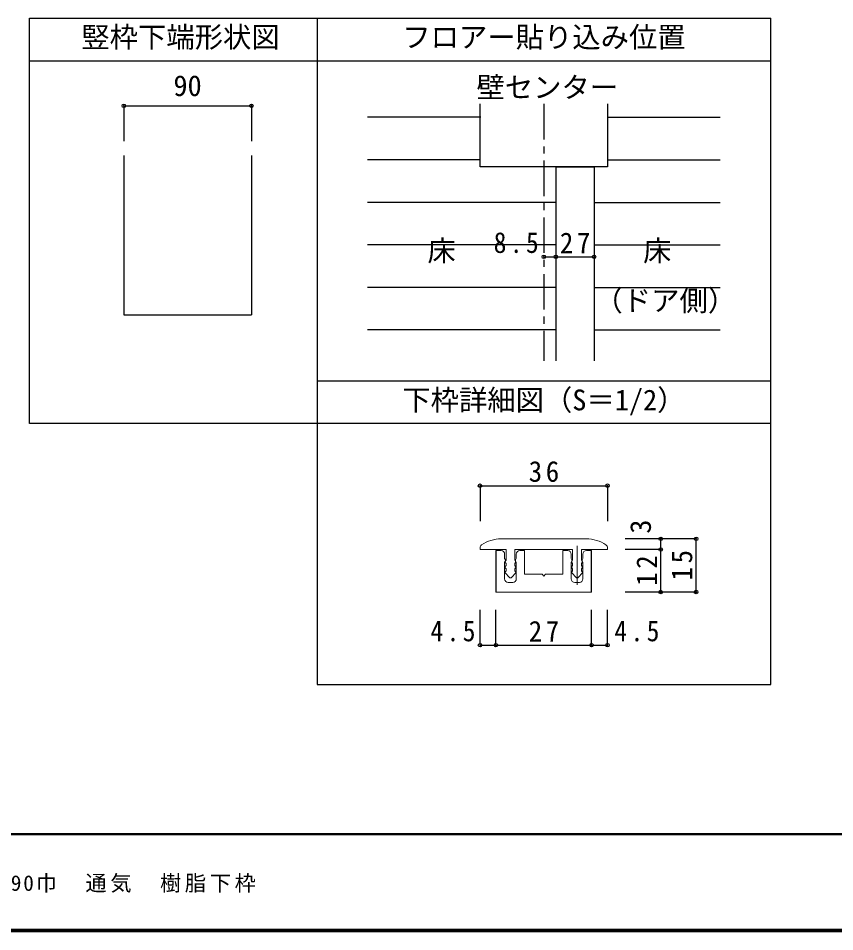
# Model space of a CAD drawing. Units: millimetres at full size, sheet at 1:5, with parts at other scales. Extents: x -973 to 977, y -718 to 696.
# Drawn here: x -579 to -3, y -701 to -56 of the extents above; entities that cross this region are included whole.
import ezdxf
from ezdxf.enums import TextEntityAlignment as Align

# ---------------------------------------------------------------- set-up
doc = ezdxf.new("R2010")
doc.units = ezdxf.units.MM
doc.header["$LTSCALE"] = 5
doc.header["$PDMODE"] = 32
doc.header["$PDSIZE"] = 2.5
doc.linetypes.add('CHAIN1', pattern=[8, 5, -1, 1, -1])
for name, color, linetype in [('0-1_通り芯', 4, 'CHAIN1'), ('0-3_仕上げ', 7, 'Continuous'), ('0-4_枠', 3, 'Continuous'), ('0-A_文字', 7, 'Continuous'), ('0-B_寸法', 7, 'Continuous'), ('1-B_寸法', 7, 'Continuous'), ('F-1_枠', 6, 'Continuous'), ('F-A_文字', 7, 'Continuous')]:
    doc.layers.add(name, color=color, linetype=linetype)
doc.layers.add('1-7_金物', color=7, linetype='Continuous', lineweight=18)
doc.styles.add('ＭＳ ゴシック', font='')
doc.styles.get('ＭＳ ゴシック').set_extended_font_data('MS Gothic')

msp = doc.modelspace()

# ---------------------------------------------------------------- linework, layer by layer
at = {"layer": '0-1_通り芯'}
msp.add_line((-208.511, -116.931), (-208.511, -298.154), dxfattribs=at)
at = {"layer": '0-3_仕上げ'}
msp.add_line((-163.511, -116.931), (-163.511, -161.372), dxfattribs=at)
at = {"layer": '0-3_仕上げ', "color": 4}
for p, q in [((-253.011, -126.372), (-333.011, -126.372)), ((-163.511, -126.372), (-84.011, -126.372)), ((-253.511, -156.372), (-333.011, -156.372)), ((-163.511, -156.372), (-84.011, -156.372)), ((-200.011, -186.372), (-333.011, -186.372)), ((-173.011, -186.372), (-84.011, -186.372)), ((-200.011, -216.372), (-333.011, -216.372)), ((-173.011, -216.372), (-84.011, -216.372)), ((-200.011, -246.372), (-333.011, -246.372)), ((-173.011, -246.372), (-84.011, -246.372)), ((-200.011, -276.372), (-333.011, -276.372)), ((-173.011, -276.372), (-84.011, -276.372))]:
    msp.add_line(p, q, dxfattribs=at)
at = {"layer": '0-3_仕上げ'}
msp.add_lwpolyline([(-163.511, -161.372), (-253.511, -161.372), (-253.511, -116.931)], dxfattribs=at)
at = {"layer": '0-4_枠'}
for p, q in [((-571.378, -56.5), (-368.347, -56.5)), ((-571.378, -342.448), (-571.378, -56.5)), ((-368.347, -56.5), (-368.347, -342.448)), ((-571.378, -86.5), (-368.347, -86.5)), ((-504.863, -153.266), (-504.863, -265.686)), ((-414.863, -153.266), (-414.863, -265.686)), ((-504.863, -265.686), (-414.863, -265.686)), ((-368.347, -342.448), (-571.378, -342.448))]:
    msp.add_line(p, q, dxfattribs=at)
at = {"layer": '0-4_枠', "color": 4}
for p, q in [((-504.863, -118.266), (-504.863, -143.266)), ((-504.863, -118.266), (-414.863, -118.266)), ((-414.863, -118.266), (-414.863, -143.266))]:
    msp.add_line(p, q, dxfattribs=at)
at = {"layer": '0-4_枠', "color": 7}
msp.add_line((-200.011, -161.372), (-200.011, -298.154), dxfattribs=at)
msp.add_lwpolyline([(-200.011, -161.372), (-173.011, -161.372), (-173.011, -298.154)], dxfattribs=at)
for p in [(-504.863, -118.266), (-414.863, -118.266)]:
    msp.add_point(p, dxfattribs=at)
at = {"layer": '0-A_文字', "color": 3}
for p, q in [((-368.347, -56.5), (-48.347, -56.5)), ((-48.347, -526.5), (-48.347, -56.5)), ((-368.347, -86.5), (-48.347, -86.5)), ((-48.347, -312.448), (-368.347, -312.448)), ((-48.347, -342.448), (-368.347, -342.448))]:
    msp.add_line(p, q, dxfattribs=at)
msp.add_lwpolyline([(-368.347, -56.5), (-368.347, -526.5), (-48.347, -526.5)], dxfattribs=at)
at = {"layer": '0-B_寸法', "color": 4}
for p, q in [((-208.511, -224.763), (-200.011, -224.763)), ((-200.011, -224.763), (-173.011, -224.763))]:
    msp.add_line(p, q, dxfattribs=at)
at = {"layer": '0-B_寸法'}
for p in [(-208.511, -224.763), (-200.011, -224.763), (-173.011, -224.763)]:
    msp.add_point(p, dxfattribs=at)
at = {"layer": '1-7_金物'}
for p, q in [((-238.511, -423.703), (-178.511, -423.703)), ((-253.511, -431.203), (-253.511, -429.995)), ((-253.511, -431.203), (-235.136, -431.203)), ((-235.136, -438.703), (-235.136, -431.203)), ((-228.886, -438.703), (-228.886, -431.203)), ((-228.886, -431.203), (-188.136, -431.203)), ((-188.136, -438.703), (-188.136, -431.203)), ((-181.886, -438.703), (-181.886, -431.203)), ((-181.886, -431.203), (-163.511, -431.203)), ((-163.511, -431.203), (-163.511, -429.995)), ((-242.011, -431.953), (-242.011, -461.203)), ((-236.136, -437.578), (-236.136, -434.453)), ((-236.136, -437.578), (-235.618, -438.442)), ((-227.886, -437.578), (-228.404, -438.442)), ((-227.886, -437.578), (-227.886, -434.453)), ((-225.386, -431.953), (-222.011, -431.953)), ((-222.011, -431.953), (-222.011, -448.703)), ((-191.636, -431.953), (-195.011, -431.953)), ((-195.011, -431.953), (-195.011, -448.703)), ((-189.136, -437.578), (-189.136, -434.453)), ((-189.136, -437.578), (-188.618, -438.442)), ((-180.886, -437.578), (-181.404, -438.442)), ((-180.886, -437.578), (-180.886, -434.453)), ((-178.386, -431.953), (-174.761, -431.953)), ((-175.011, -431.953), (-175.011, -461.203)), ((-174.761, -431.953), (-174.761, -461.203)), ((-236.136, -440.078), (-235.618, -439.214)), ((-236.136, -451.953), (-236.136, -440.078)), ((-235.136, -438.703), (-235.654, -439.567)), ((-235.136, -442.453), (-235.654, -443.317)), ((-235.136, -444.953), (-235.654, -444.089)), ((-228.886, -438.703), (-228.368, -439.567)), ((-228.886, -441.203), (-228.368, -440.339)), ((-228.886, -442.453), (-228.886, -441.203)), ((-228.886, -442.453), (-228.368, -443.317)), ((-228.886, -444.953), (-228.368, -444.089)), ((-227.886, -440.078), (-228.404, -439.214)), ((-227.886, -451.953), (-227.886, -440.078)), ((-189.136, -440.078), (-188.618, -439.214)), ((-189.136, -451.953), (-189.136, -440.078)), ((-188.136, -438.703), (-188.654, -439.567)), ((-188.136, -441.203), (-188.654, -440.339)), ((-188.136, -442.453), (-188.654, -443.317)), ((-188.136, -444.953), (-188.654, -444.089)), ((-188.136, -442.453), (-188.136, -441.203)), ((-181.886, -438.703), (-181.368, -439.567)), ((-181.886, -442.453), (-181.368, -443.317)), ((-181.886, -444.953), (-181.368, -444.089)), ((-180.886, -440.078), (-181.404, -439.214)), ((-180.886, -451.953), (-180.886, -440.078)), ((-235.136, -446.203), (-235.654, -447.067)), ((-232.928, -450.803), (-235.561, -447.963)), ((-235.136, -444.953), (-235.136, -446.203)), ((-231.094, -450.803), (-228.461, -447.963)), ((-228.886, -446.203), (-228.886, -444.953)), ((-228.886, -446.203), (-228.368, -447.067)), ((-209.761, -448.703), (-222.011, -448.703)), ((-208.511, -449.953), (-209.761, -448.703)), ((-208.511, -449.953), (-207.261, -448.703)), ((-195.011, -448.703), (-207.261, -448.703)), ((-188.136, -446.203), (-188.654, -447.067)), ((-185.928, -450.803), (-188.561, -447.963)), ((-188.136, -446.203), (-188.136, -444.953)), ((-184.094, -450.803), (-181.461, -447.963)), ((-181.886, -444.953), (-181.886, -446.203)), ((-181.886, -446.203), (-181.368, -447.067)), ((-230.386, -454.453), (-233.636, -454.453)), ((-186.636, -454.453), (-183.386, -454.453)), ((-174.761, -461.203), (-242.261, -461.203))]:
    msp.add_line(p, q, dxfattribs=at)
at = {"layer": '1-7_金物', "color": 4}
msp.add_line((-185.011, -428.703), (-185.011, -456.056), dxfattribs=at)
at = {"layer": '1-7_金物'}
for points in [[(-238.636, -431.953), (-242.261, -431.953), (-242.261, -461.203)], [(-235.136, -442.453), (-235.136, -441.203), (-235.654, -440.339)], [(-181.886, -442.453), (-181.886, -441.203), (-181.368, -440.339)]]:
    msp.add_lwpolyline(points, dxfattribs=at)
for centre, radius, start, end in [((-238.511, -448.703), 25, 90, 123.74899), ((-178.511, -448.703), 25, 56.25101, 90), ((-251.011, -429.995), 2.5, 123.74899, 180), ((-166.011, -429.995), 2.5, 0, 56.25101), ((-238.636, -434.453), 2.5, 0, 90), ((-225.386, -434.453), 2.5, 90, 180), ((-191.636, -434.453), 2.5, 0, 90), ((-178.386, -434.453), 2.5, 90, 180), ((-235.011, -439.953), 0.75, 149.05365, 210.94635), ((-235.011, -443.703), 0.75, 149.05365, 210.94635), ((-236.261, -438.828), 0.75, 329.05368, 30.94635), ((-227.761, -438.828), 0.75, 149.05365, 210.94632), ((-229.011, -439.953), 0.75, 329.05365, 30.94632), ((-229.011, -443.703), 0.75, 329.05365, 30.94632), ((-188.011, -439.953), 0.75, 149.05366, 210.94634), ((-188.011, -443.703), 0.75, 149.05366, 210.94634), ((-189.261, -438.828), 0.75, 329.05368, 30.94635), ((-180.761, -438.828), 0.75, 149.05365, 210.94632), ((-182.011, -439.953), 0.75, 329.05365, 30.94635), ((-182.011, -443.703), 0.75, 329.05365, 30.94635), ((-235.011, -447.453), 0.75, 149.05362, 222.83826), ((-232.011, -449.953), 1.25, 222.83826, 317.16174), ((-229.011, -447.453), 0.75, 317.16174, 30.94632), ((-188.011, -447.453), 0.75, 149.0537, 222.83827), ((-185.011, -449.953), 1.25, 222.83827, 317.16174), ((-182.011, -447.453), 0.75, 317.16174, 30.94638), ((-233.636, -451.953), 2.5, 180, 270), ((-230.386, -451.953), 2.5, 270, 0), ((-186.636, -451.953), 2.5, 180, 270), ((-183.386, -451.953), 2.5, 270, 0)]:
    msp.add_arc(centre, radius, start, end, dxfattribs=at)
at = {"layer": '1-B_寸法', "color": 4}
for p, q in [((-253.511, -386.203), (-253.511, -411.203)), ((-253.511, -386.203), (-163.511, -386.203)), ((-163.511, -386.203), (-163.511, -411.203)), ((-126.011, -431.203), (-126.011, -423.703)), ((-126.011, -431.203), (-151.011, -431.203)), ((-126.011, -461.203), (-126.011, -431.203)), ((-101.011, -461.203), (-151.011, -461.203)), ((-253.511, -498.703), (-253.511, -473.703)), ((-242.261, -498.703), (-242.261, -473.703)), ((-174.761, -498.703), (-174.761, -473.703)), ((-163.511, -498.703), (-163.511, -473.703)), ((-253.511, -498.703), (-242.261, -498.703)), ((-242.261, -498.703), (-174.761, -498.703)), ((-174.761, -498.703), (-163.511, -498.703))]:
    msp.add_line(p, q, dxfattribs=at)
msp.add_lwpolyline([(-101.011, -461.203), (-101.011, -423.703), (-151.011, -423.703)], dxfattribs=at)
at = {"layer": '1-B_寸法'}
for p in [(-253.511, -386.203), (-163.511, -386.203), (-126.011, -423.703), (-101.011, -423.703), (-126.011, -431.203), (-126.011, -461.203), (-101.011, -461.203), (-253.511, -498.703), (-242.261, -498.703), (-174.761, -498.703), (-163.511, -498.703)]:
    msp.add_point(p, dxfattribs=at)
at = {"layer": 'F-1_枠'}
for p, q in [((976.653, -631.667), (-973.347, -631.667)), ((976.653, -632.5), (-973.347, -632.5)), ((976.653, -699.167), (-973.347, -699.167)), ((976.653, -700), (-973.347, -700)), ((976.653, -700.833), (-973.347, -700.833))]:
    msp.add_line(p, q, dxfattribs=at)

# ---------------------------------------------------------------- texts
at = {"layer": '0-4_枠', "color": 7, "style": 'ＭＳ ゴシック'}
for s, p in [('竪枠下端形状図', (-534.863, -81.5)), ('90', (-469.863, -115.766))]:
    msp.add_text(s, height=14.66, dxfattribs=at).set_placement(p, align=Align.BOTTOM_LEFT)
at = {"layer": '0-A_文字', "style": 'ＭＳ ゴシック'}
for s, p in [('フロアー貼り込み位置', (-308.347, -81.5)), ('壁センター', (-256.011, -116.931)), ('床', (-290.606, -232.252)), ('床', (-138.416, -232.252)), ('（ドア側）', (-172.746, -267.339)), ('下枠詳細図（S＝1/2）', (-308.347, -337.448))]:
    msp.add_text(s, height=14.66, dxfattribs=at).set_placement(p, align=Align.BOTTOM_LEFT)
at = {"layer": '0-B_寸法', "char_height": 14.66, "attachment_point": 7, "style": 'ＭＳ ゴシック'}
for s, insert in [('\\T1.27;\\W0.9;8.5', (-243.864, -222.263)), ('\\T1.27;\\W0.95;27', (-197.136, -222.263))]:
    msp.add_mtext(s, dxfattribs=dict(at, insert=insert))
at = {"layer": '1-B_寸法', "style": 'ＭＳ ゴシック'}
msp.add_text('3', height=14.66, rotation=90, dxfattribs=at).set_placement((-128.511, -420.07), align=Align.BOTTOM_LEFT)
at = {"layer": '1-B_寸法', "char_height": 14.66, "attachment_point": 7, "style": 'ＭＳ ゴシック'}
for s, insert in [('\\T1.27;\\W0.95;36', (-219.136, -383.703)), ('\\T1.27;\\W0.9;4.5', (-288.493, -496.203)), ('\\T1.27;\\W0.95;27', (-219.136, -496.203)), ('\\T1.27;\\W0.9;4.5', (-158.69, -496.203))]:
    msp.add_mtext(s, dxfattribs=dict(at, insert=insert))
at = {"layer": '1-B_寸法', "char_height": 14.66, "attachment_point": 7, "rotation": 90, "style": 'ＭＳ ゴシック'}
for s, insert in [('\\T1.27;\\W0.95;12', (-128.511, -456.828)), ('\\T1.27;\\W0.95;15', (-103.511, -453.078))]:
    msp.add_mtext(s, dxfattribs=dict(at, insert=insert))
at = {"layer": 'F-A_文字', "insert": (-847.938, -673.333), "char_height": 11, "attachment_point": 7, "style": 'ＭＳ ゴシック'}
msp.add_mtext('\\T1.17;ドレタス\u3000シングルドア\u3000固定枠90巾\u3000通気\u3000樹脂下枠', dxfattribs=at)

doc.saveas('drawing.dxf')
